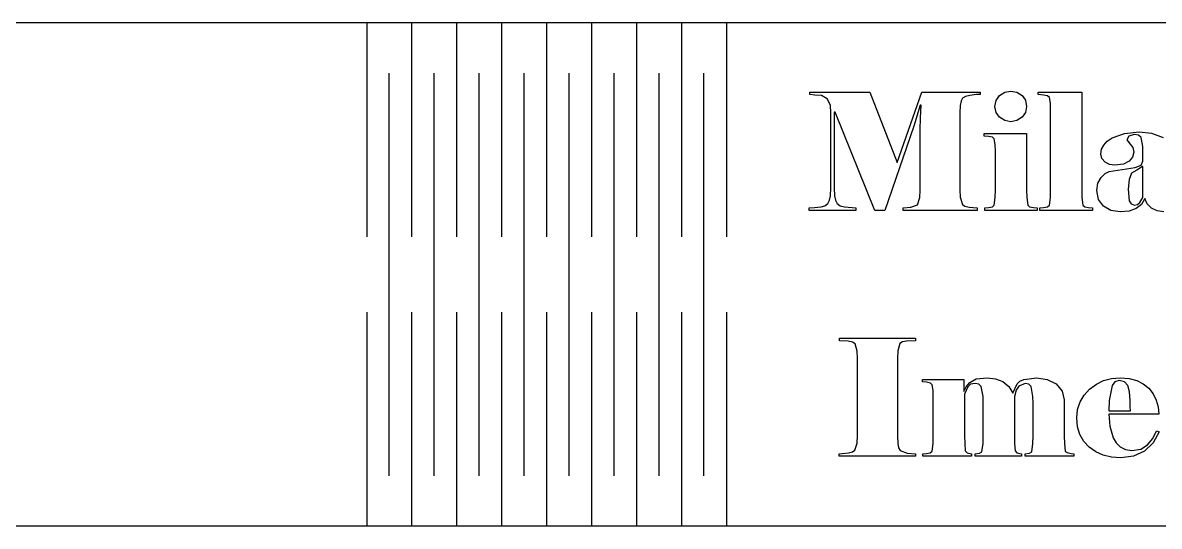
# Model space of a CAD drawing. Extents: x -237 to 237, y -166 to 166.
# Drawn here: x -110.1 to 16.2, y -165.8 to -109.8 of the extents above; entities that cross this region are included whole.
import ezdxf

# ---------------------------------------------------------------- set-up
doc = ezdxf.new("R2010")
doc.units = 0
doc.layers.get('0').update_dxf_attribs({"linetype": 'CONTINUOUS'})

msp = doc.modelspace()

# ---------------------------------------------------------------- linework, layer by layer
for p, q in [((-71.88, -109.8), (-153.93, -109.8)), ((-71.88, -109.8), (-71.88, -133.6)), ((-66.88, -109.8), (-71.88, -109.8)), ((-66.88, -109.8), (-66.88, -133.6)), ((-61.88, -109.8), (-66.88, -109.8)), ((-61.88, -109.8), (-61.88, -133.6)), ((-56.88, -109.8), (-61.88, -109.8)), ((-56.88, -109.8), (-56.88, -133.6)), ((-51.88, -109.8), (-56.88, -109.8)), ((-51.88, -109.8), (-51.88, -133.6)), ((-46.88, -109.8), (-51.88, -109.8)), ((-46.88, -109.8), (-46.88, -133.6)), ((-41.88, -109.8), (-46.88, -109.8)), ((-41.88, -109.8), (-41.88, -133.6)), ((-36.88, -109.8), (-41.88, -109.8)), ((-36.88, -109.8), (-36.88, -133.6)), ((-31.88, -109.8), (-36.88, -109.8)), ((-31.88, -109.8), (-31.88, -133.6)), ((39.86, -109.8), (-31.88, -109.8)), ((-69.38, -160.2), (-69.38, -115.4)), ((-64.38, -160.2), (-64.38, -115.4)), ((-59.38, -160.2), (-59.38, -115.4)), ((-54.38, -160.2), (-54.38, -115.4)), ((-49.38, -160.2), (-49.38, -115.4)), ((-44.38, -160.2), (-44.38, -115.4)), ((-39.38, -160.2), (-39.38, -115.4)), ((-34.38, -160.2), (-34.38, -115.4)), ((-0.95, -117.53), (-0.28, -117.41)), ((-0.28, -117.41), (0.41, -117.53)), ((-22.61, -117.8), (-22.61, -117.51)), ((-22.61, -117.51), (-15.93, -117.51)), ((-22.07, -117.84), (-22.61, -117.8)), ((-21.33, -117.91), (-22.07, -117.84)), ((-20.7, -118.26), (-21.33, -117.91)), ((-20.31, -118.98), (-20.7, -118.26)), ((-15.93, -117.51), (-12.9, -125.34)), ((-12.9, -125.34), (-10.17, -117.51)), ((-10.17, -117.51), (-3.68, -117.51)), ((-5.8, -118.5), (-5.9, -118.99)), ((-5.63, -118.18), (-5.8, -118.5)), ((-5.32, -117.99), (-5.63, -118.18)), ((-4.84, -117.88), (-5.32, -117.99)), ((-4.09, -117.8), (-4.84, -117.88)), ((-3.68, -117.8), (-4.09, -117.8)), ((-3.68, -117.51), (-3.68, -117.8)), ((-2.03, -119.1), (-1.9, -118.45)), ((-1.9, -118.45), (-1.52, -117.9)), ((-1.52, -117.9), (-0.95, -117.53)), ((0.41, -117.53), (0.98, -117.89)), ((0.98, -117.89), (1.36, -118.43)), ((1.36, -118.43), (1.49, -119.1)), ((2.76, -117.8), (2.76, -117.51)), ((2.76, -117.51), (7.61, -117.51)), ((3.37, -117.84), (2.76, -117.8)), ((3.82, -117.94), (3.37, -117.84)), ((4.02, -118.11), (3.82, -117.94)), ((4.13, -118.76), (4.02, -118.11)), ((4.14, -119.5), (4.13, -118.76)), ((7.61, -117.51), (7.61, -128.41)), ((-20.27, -119.81), (-20.31, -118.98)), ((-20.27, -128.17), (-20.27, -119.81)), ((-19.9, -119.75), (-19.9, -128.17)), ((-19.79, -119.75), (-19.9, -119.75)), ((-15.38, -130.67), (-19.79, -119.75)), ((-10.33, -118.96), (-11.07, -121.29)), ((-10.22, -118.96), (-10.33, -118.96)), ((-10.32, -120.39), (-10.22, -118.96)), ((-5.9, -118.99), (-5.93, -119.82)), ((-5.93, -119.82), (-5.93, -128.37)), ((-1.9, -119.77), (-2.03, -119.1)), ((-1.52, -120.32), (-1.9, -119.77)), ((1.36, -119.77), (0.98, -120.32)), ((1.49, -119.1), (1.36, -119.77)), ((4.14, -128.41), (4.14, -119.5)), ((-11.07, -121.29), (-14.26, -130.67)), ((-10.36, -121.72), (-10.32, -120.39)), ((-0.95, -120.69), (-1.52, -120.32)), ((-0.28, -120.82), (-0.95, -120.69)), ((0.41, -120.69), (-0.28, -120.82)), ((0.98, -120.32), (0.41, -120.69)), ((-10.36, -128.41), (-10.36, -121.72)), ((-3.25, -122.4), (-3.25, -122.11)), ((-3.25, -122.11), (1.48, -122.11)), ((-2.76, -122.44), (-3.25, -122.4)), ((-2.31, -122.53), (-2.76, -122.44)), ((-2.11, -122.71), (-2.31, -122.53)), ((1.48, -122.11), (1.48, -128.41)), ((11, -122.62), (12.37, -122.12)), ((12.37, -122.12), (13.98, -121.95)), ((12.86, -122.41), (12.62, -122.82)), ((13.46, -122.24), (12.86, -122.41)), ((13.93, -122.32), (13.46, -122.24)), ((14.21, -122.55), (13.93, -122.32)), ((13.98, -121.95), (15.38, -122.1)), ((14.39, -123.56), (14.21, -122.55)), ((15.38, -122.1), (16.67, -122.56)), ((-2, -123.36), (-2.11, -122.71)), ((-1.99, -124.1), (-2, -123.36)), ((9.82, -123.87), (10.06, -123.4)), ((10.06, -123.4), (10.45, -122.98)), ((10.45, -122.98), (11, -122.62)), ((12.62, -122.82), (13, -123.32)), ((13, -123.32), (13.29, -123.69)), ((13.29, -123.69), (13.39, -124.21)), ((14.41, -125.2), (14.39, -123.56)), ((-1.99, -128.41), (-1.99, -124.1)), ((9.75, -124.41), (9.82, -123.87)), ((9.86, -124.91), (9.75, -124.41)), ((10.21, -125.3), (9.86, -124.91)), ((13.26, -124.74), (12.89, -125.2)), ((13.39, -124.21), (13.26, -124.74)), ((10.7, -125.55), (10.21, -125.3)), ((10.21, -126.57), (10.68, -126.34)), ((10.68, -126.34), (12.12, -126.12)), ((11.28, -125.63), (10.7, -125.55)), ((12.24, -125.52), (11.28, -125.63)), ((12.12, -126.12), (13.55, -125.91)), ((12.89, -125.2), (12.24, -125.52)), ((13.75, -126.18), (13.14, -126.55)), ((13.55, -125.91), (14.21, -125.66)), ((14.35, -125.78), (13.75, -126.18)), ((14.21, -125.66), (14.41, -125.2)), ((14.41, -125.79), (14.35, -125.78)), ((14.41, -129.24), (14.41, -125.79)), ((9.42, -127.65), (9.76, -127.01)), ((9.76, -127.01), (10.21, -126.57)), ((12.88, -127.25), (12.78, -128.3)), ((13.14, -126.55), (12.88, -127.25)), ((-20.31, -129.04), (-20.27, -128.17)), ((-19.9, -128.17), (-19.86, -129.04)), ((-10.4, -129.24), (-10.36, -128.41)), ((-5.93, -128.37), (-5.9, -129.2)), ((-2, -129.24), (-1.99, -128.41)), ((1.48, -128.41), (1.5, -129.24)), ((4.13, -129.24), (4.14, -128.41)), ((7.61, -128.41), (7.63, -129.24)), ((9.31, -128.46), (9.42, -127.65)), ((9.49, -129.46), (9.31, -128.46)), ((12.78, -128.3), (12.9, -129.6)), ((-20.93, -130.15), (-20.63, -129.91)), ((-20.63, -129.91), (-20.42, -129.54)), ((-20.42, -129.54), (-20.31, -129.04)), ((-19.86, -129.04), (-19.76, -129.55)), ((-19.76, -129.55), (-19.56, -129.91)), ((-19.56, -129.91), (-19.24, -130.16)), ((-11.39, -130.32), (-10.63, -130.05)), ((-10.63, -130.05), (-10.4, -129.24)), ((-5.9, -129.2), (-5.65, -130)), ((-5.65, -130), (-5.37, -130.19)), ((-2.32, -130.27), (-2.11, -130.1)), ((-2.11, -130.1), (-2, -129.24)), ((1.5, -129.24), (1.61, -130.1)), ((1.61, -130.1), (1.82, -130.26)), ((3.81, -130.27), (4.02, -130.1)), ((4.02, -130.1), (4.13, -129.24)), ((7.63, -129.24), (7.74, -130.1)), ((7.74, -130.1), (7.95, -130.26)), ((10.03, -130.21), (9.49, -129.46)), ((12.9, -129.6), (13.11, -129.96)), ((13.11, -129.96), (13.48, -130.08)), ((13.48, -130.08), (13.8, -130.02)), ((14.24, -130.01), (13.66, -130.47)), ((13.8, -130.02), (14.07, -129.81)), ((14.07, -129.81), (14.41, -129.24)), ((14.63, -129.36), (14.24, -130.01)), ((14.87, -129.96), (14.63, -129.36)), ((15.36, -130.43), (14.87, -129.96)), ((-22.69, -130.37), (-22.1, -130.35)), ((-22.69, -130.67), (-22.69, -130.37)), ((-17.5, -130.67), (-22.69, -130.67)), ((-22.1, -130.35), (-21.34, -130.28)), ((-21.34, -130.28), (-20.93, -130.15)), ((-19.24, -130.16), (-18.76, -130.28)), ((-18.76, -130.28), (-17.5, -130.37)), ((-17.5, -130.37), (-17.5, -130.67)), ((-14.26, -130.67), (-15.38, -130.67)), ((-12.22, -130.37), (-11.39, -130.32)), ((-12.22, -130.67), (-12.22, -130.37)), ((-4, -130.67), (-12.22, -130.67)), ((-5.37, -130.19), (-4.9, -130.3)), ((-4.9, -130.3), (-4, -130.37)), ((-4, -130.37), (-4, -130.67)), ((-3.17, -130.37), (-2.74, -130.36)), ((-3.17, -130.67), (-3.17, -130.37)), ((2.67, -130.67), (-3.17, -130.67)), ((-2.74, -130.36), (-2.32, -130.27)), ((1.82, -130.26), (2.24, -130.36)), ((2.24, -130.36), (2.67, -130.37)), ((2.67, -130.37), (2.67, -130.67)), ((2.95, -130.37), (3.38, -130.36)), ((2.95, -130.67), (2.95, -130.37)), ((8.81, -130.67), (2.95, -130.67)), ((3.38, -130.36), (3.81, -130.27)), ((7.95, -130.26), (8.37, -130.36)), ((8.37, -130.36), (8.81, -130.37)), ((8.81, -130.37), (8.81, -130.67)), ((10.86, -130.68), (10.03, -130.21)), ((11.9, -130.84), (10.86, -130.68)), ((12.88, -130.75), (11.9, -130.84)), ((13.66, -130.47), (12.88, -130.75)), ((16, -130.72), (15.36, -130.43)), ((16.74, -130.82), (16, -130.72)), ((-71.88, -142), (-71.88, -165.8)), ((-66.88, -142), (-66.88, -165.8)), ((-61.88, -142), (-61.88, -165.8)), ((-56.88, -142), (-56.88, -165.8)), ((-51.88, -142), (-51.88, -165.8)), ((-46.88, -142), (-46.88, -165.8)), ((-41.88, -142), (-41.88, -165.8)), ((-36.88, -142), (-36.88, -165.8)), ((-31.88, -142), (-31.88, -165.8)), ((-19.31, -145.16), (-19.31, -144.87)), ((-19.31, -144.87), (-10.87, -144.87)), ((-18.34, -145.23), (-19.31, -145.16)), ((-17.87, -145.34), (-18.34, -145.23)), ((-11.85, -145.21), (-12.31, -145.3)), ((-10.87, -145.16), (-11.85, -145.21)), ((-10.87, -144.87), (-10.87, -145.16)), ((-17.59, -145.53), (-17.87, -145.34)), ((-17.34, -146.33), (-17.59, -145.53)), ((-17.31, -147.16), (-17.34, -146.33)), ((-12.84, -146.29), (-12.88, -147.12)), ((-12.6, -145.47), (-12.84, -146.29)), ((-12.31, -145.3), (-12.6, -145.47)), ((-17.31, -155.72), (-17.31, -147.16)), ((-12.88, -147.12), (-12.88, -155.76)), ((-10.08, -149.75), (-10.08, -149.46)), ((-10.08, -149.46), (-5.49, -149.46)), ((-9.66, -149.79), (-10.08, -149.75)), ((-9.21, -149.88), (-9.66, -149.79)), ((-9.01, -150.06), (-9.21, -149.88)), ((-8.9, -150.71), (-9.01, -150.06)), ((-5.49, -149.46), (-5.49, -150.81)), ((-5.49, -150.81), (-5.24, -150.31)), ((-5.06, -150.31), (-5.41, -151.12)), ((-5.24, -150.31), (-4.84, -149.8)), ((-4.74, -150.01), (-5.06, -150.31)), ((-4.84, -149.8), (-4.12, -149.42)), ((-4.23, -149.91), (-4.74, -150.01)), ((-3.82, -150), (-4.23, -149.91)), ((-4.12, -149.42), (-2.91, -149.29)), ((-3.55, -150.26), (-3.82, -150)), ((-3.36, -151.37), (-3.55, -150.26)), ((-2.91, -149.29), (-1.96, -149.39)), ((-1.96, -149.39), (-1.15, -149.71)), ((-1.15, -149.71), (-0.49, -150.24)), ((-0.49, -150.24), (-0.04, -150.98)), ((-0.04, -150.98), (0.44, -149.97)), ((0.62, -150.22), (0.31, -150.66)), ((0.44, -149.97), (0.72, -149.67)), ((1.31, -149.92), (0.62, -150.22)), ((0.72, -149.67), (1.18, -149.46)), ((1.18, -149.46), (2.63, -149.29)), ((1.73, -150.01), (1.31, -149.92)), ((1.99, -150.26), (1.73, -150.01)), ((2.18, -151.38), (1.99, -150.26)), ((2.63, -149.29), (3.78, -149.46)), ((3.78, -149.46), (4.76, -149.97)), ((4.76, -149.97), (5.44, -150.76)), ((8.49, -150.54), (9.24, -149.99)), ((9.24, -149.99), (10.05, -149.6)), ((10.05, -149.6), (10.94, -149.37)), ((10.99, -150.13), (10.67, -151.81)), ((10.94, -149.37), (11.9, -149.29)), ((11.3, -149.72), (10.99, -150.13)), ((11.79, -149.58), (11.3, -149.72)), ((12.36, -149.72), (11.79, -149.58)), ((11.9, -149.29), (12.87, -149.36)), ((12.72, -150.15), (12.36, -149.72)), ((12.93, -150.85), (12.72, -150.15)), ((12.87, -149.36), (13.73, -149.58)), ((13.73, -149.58), (14.46, -149.95)), ((14.46, -149.95), (15.07, -150.46)), ((-8.89, -151.45), (-8.9, -150.71)), ((-8.89, -155.76), (-8.89, -151.45)), ((-5.41, -151.12), (-5.41, -155.76)), ((-3.34, -152.11), (-3.36, -151.37)), ((0.31, -150.66), (0.13, -151.38)), ((0.13, -151.38), (0.13, -155.76)), ((2.2, -152.12), (2.18, -151.38)), ((5.44, -150.76), (5.67, -151.74)), ((7.43, -151.97), (7.87, -151.21)), ((7.87, -151.21), (8.49, -150.54)), ((12.99, -151.81), (12.93, -150.85)), ((15.07, -150.46), (15.56, -151.08)), ((15.56, -151.08), (15.9, -151.76)), ((-3.34, -155.76), (-3.34, -152.11)), ((2.2, -155.76), (2.2, -152.12)), ((5.67, -151.74), (5.67, -155.76)), ((7.08, -153.74), (7.16, -152.81)), ((7.16, -152.81), (7.43, -151.97)), ((10.67, -151.81), (10.63, -152.97)), ((13, -152.5), (12.99, -151.81)), ((13.03, -152.97), (13, -152.5)), ((15.9, -151.76), (16.11, -152.51)), ((16.11, -152.51), (16.18, -153.32)), ((7.16, -154.73), (7.08, -153.74)), ((10.63, -152.97), (13.03, -152.97)), ((16.18, -153.32), (10.63, -153.32)), ((10.63, -153.32), (10.73, -154.65)), ((7.42, -155.6), (7.16, -154.73)), ((10.73, -154.65), (11.11, -155.96)), ((15.5, -156.04), (15.92, -155.18)), ((16.21, -155.31), (15.55, -156.51)), ((15.92, -155.18), (16.21, -155.31)), ((-17.6, -157.35), (-17.34, -156.55)), ((-17.34, -156.55), (-17.31, -155.72)), ((-12.88, -155.76), (-12.84, -156.59)), ((-12.84, -156.59), (-12.75, -157.09)), ((-9.01, -157.46), (-8.9, -156.59)), ((-8.9, -156.59), (-8.89, -155.76)), ((-5.41, -155.76), (-5.4, -156.59)), ((-5.4, -156.59), (-5.33, -157.42)), ((-3.49, -157.53), (-3.36, -156.59)), ((-3.36, -156.59), (-3.34, -155.76)), ((0.13, -155.76), (0.14, -156.59)), ((0.14, -156.59), (0.21, -157.42)), ((2.06, -157.53), (2.18, -156.59)), ((2.18, -156.59), (2.2, -155.76)), ((5.67, -155.76), (5.68, -156.59)), ((5.68, -156.59), (5.78, -157.46)), ((7.85, -156.36), (7.42, -155.6)), ((8.45, -157.01), (7.85, -156.36)), ((11.11, -155.96), (11.45, -156.53)), ((11.45, -156.53), (11.9, -156.98)), ((15.55, -156.51), (14.59, -157.43)), ((14.93, -156.74), (15.5, -156.04)), ((-19.36, -157.73), (-19.02, -157.72)), ((-19.36, -158.02), (-19.36, -157.73)), ((-19.02, -157.72), (-18.31, -157.64)), ((-18.31, -157.64), (-17.88, -157.54)), ((-17.88, -157.54), (-17.6, -157.35)), ((-12.75, -157.09), (-12.58, -157.39)), ((-12.58, -157.39), (-11.81, -157.67)), ((-11.81, -157.67), (-10.87, -157.73)), ((-10.87, -157.73), (-10.87, -158.02)), ((-10.04, -157.73), (-9.64, -157.71)), ((-10.04, -158.02), (-10.04, -157.73)), ((-9.64, -157.71), (-9.22, -157.62)), ((-9.22, -157.62), (-9.01, -157.46)), ((-5.33, -157.42), (-5.13, -157.62)), ((-5.13, -157.62), (-4.64, -157.73)), ((-4.64, -157.73), (-4.64, -158.02)), ((-4.23, -157.73), (-3.74, -157.68)), ((-4.23, -158.02), (-4.23, -157.73)), ((-3.74, -157.68), (-3.49, -157.53)), ((0.21, -157.42), (0.41, -157.62)), ((0.41, -157.62), (0.9, -157.73)), ((0.9, -157.73), (0.9, -158.02)), ((1.31, -157.73), (1.82, -157.68)), ((1.31, -158.02), (1.31, -157.73)), ((1.82, -157.68), (2.06, -157.53)), ((5.78, -157.46), (5.99, -157.61)), ((5.99, -157.61), (6.42, -157.71)), ((6.42, -157.71), (6.75, -157.73)), ((6.75, -157.73), (6.75, -158.02)), ((9.18, -157.53), (8.45, -157.01)), ((10.01, -157.9), (9.18, -157.53)), ((10.93, -158.12), (10.01, -157.9)), ((11.9, -156.98), (12.48, -157.27)), ((12.48, -157.27), (13.19, -157.36)), ((13.19, -157.36), (14.18, -157.21)), ((14.59, -157.43), (13.37, -158)), ((14.18, -157.21), (14.93, -156.74)), ((-10.87, -158.02), (-19.36, -158.02)), ((-4.64, -158.02), (-10.04, -158.02)), ((0.9, -158.02), (-4.23, -158.02)), ((6.75, -158.02), (1.31, -158.02)), ((11.95, -158.19), (10.93, -158.12)), ((13.37, -158), (11.95, -158.19)), ((-71.88, -165.8), (-153.93, -165.8)), ((-66.88, -165.8), (-71.88, -165.8)), ((-61.88, -165.8), (-66.88, -165.8)), ((-56.88, -165.8), (-61.88, -165.8)), ((-51.88, -165.8), (-56.88, -165.8)), ((-46.88, -165.8), (-51.88, -165.8)), ((-41.88, -165.8), (-46.88, -165.8)), ((-36.88, -165.8), (-41.88, -165.8)), ((-31.88, -165.8), (-36.88, -165.8)), ((39.86, -165.8), (-31.88, -165.8))]:
    msp.add_line(p, q)

doc.saveas('drawing.dxf')
